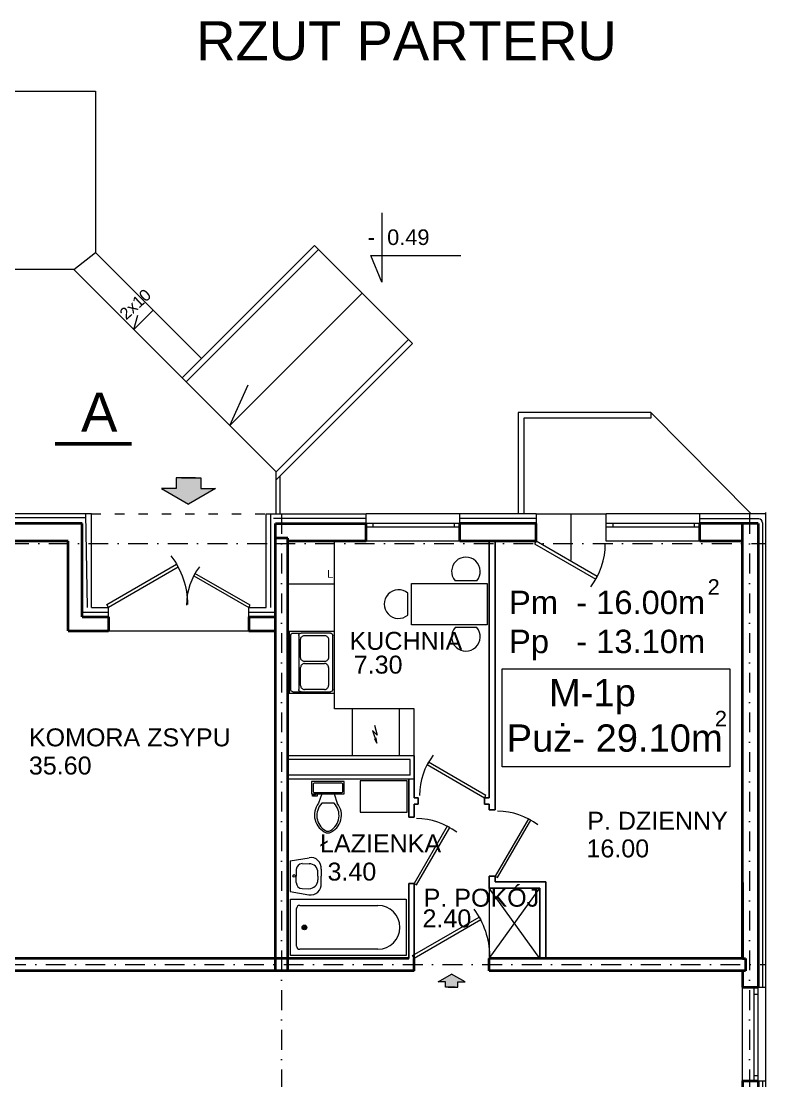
# Model space of a CAD drawing. Header units: millimetres. Extents: x 1319 to 32981, y -1505 to 15285.
# Drawn here: x 25868 to 26823, y 9465 to 10824 of the extents above; entities that cross this region are included whole.
import ezdxf

# ---------------------------------------------------------------- set-up
doc = ezdxf.new("R2010")
doc.units = ezdxf.units.MM
doc.header["$MEASUREMENT"] = 0
doc.linetypes.add('ACAD_ISO03W100', pattern=[30, 12, -18])
doc.linetypes.add('DASHDOTX2', pattern=[50.8, 25.4, -12.7, 0, -12.7])
doc.layers.get('0').update_dxf_attribs({"lineweight": 5})
for name, color, linetype, lineweight in [('Ocieplenie', 6, 'Continuous', 5), ('Okna', 7, 'Continuous', 9), ('Okna c.', 7, 'Continuous', 5), ('OPIS', 7, 'Continuous', 9), ('Osie', 1, 'DASHDOTX2', 5), ('Piony', 1, 'Continuous', 18), ('Scianki', 34, 'Continuous', 25), ('Urządzenia', 160, 'Continuous', 5), ('Widok', 7, 'Continuous', 9), ('Wymiary', 102, 'Continuous', 9), ('Wypełnienie', 7, 'Continuous', 5), ('Ściany k.', 7, 'Continuous', 35)]:
    doc.layers.add(name, color=color, linetype=linetype, lineweight=lineweight)
doc.styles.get("Standard").update_dxf_attribs({"font": 'ARIAL.TTF'})
doc.linetypes.add('BATTING', pattern='A,0.00254,-2.54,[134,ltypeshp.shx,S=2.54,R=0,X=-2.54,Y=0],-5.08,[134,ltypeshp.shx,S=2.54,R=180,X=2.54,Y=0],-2.54', length=10.16254)

# ---------------------------------------------------------------- blocks, each defined once
blk = doc.blocks.new('Toilet - top')
for p, q in [((9.5, -6), (9.5, -2)), ((-10, -8.5), (-8, -8.5)), ((-10, -9.5), (-10, -8.5)), ((-7, -9.5), (-10, -9.5)), ((-8, -8.5), (-8, -8)), ((-7, -8), (-7, -9.5)), ((-4, -8), (-6, -14)), ((4, -8), (6, -14)), ((4, -14), (-4, -14))]:
    blk.add_line(p, q)
blk.add_lwpolyline([(10.5, -8), (10.5, 0), (-10.5, 0), (-10.5, -8)], close=True)
for points in [[(-9.5, -2), (-9.5, -6)], [(8.5, -1), (-8.5, -1)], [(-8.5, -7), (8.5, -7)]]:
    blk.add_lwpolyline(points)
for centre, radius, start, end in [((-8.62, -1.88), 0.884, 81.8699, 188.1301), ((-8.62, -6.12), 0.884, 171.8699, 278.1301), ((8.62, -1.88), 0.884, 351.8699, 98.1301), ((8.62, -6.12), 0.884, 261.8699, 8.1301), ((3.52, -21.58), 12.17, 141.46911, 247.97143), ((4.2, -21.82), 11.33, 136.36773, 238.94682), ((-3.52, -21.58), 12.17, 292.02843, 38.53071), ((-4.2, -21.82), 11.33, 301.05301, 43.63209), ((0, -27.88), 4, 245.73182, 294.26817), ((0, -29), 4, 254.86053, 285.13947)]:
    blk.add_arc(centre, radius, start, end)
blk = doc.blocks.new('Door - Right Hung 36 in.')
blk.add_lwpolyline([(-0.75, -1.3), (0, 0), (-31.18, 18), (-31.93, 16.7)], close=True)
blk.add_arc((0, 0), 36, 142.6899, 180)

msp = doc.modelspace()

# ---------------------------------------------------------------- hatches: boundary and pattern name
at = {"layer": 'Urządzenia'}
for points in [[(26117.149, 10224.757), (26098.448, 10224.757), (26098.448, 10238.49), (26073.668, 10238.49), (26066.64, 10238.49), (26066.64, 10224.757), (26047.939, 10224.757), (26082.544, 10204.997)], [(26427.983, 9592.024), (26437.333, 9592.024), (26420.031, 9601.904), (26402.729, 9592.024), (26412.079, 9592.024), (26412.079, 9585.158), (26424.469, 9585.158), (26427.983, 9585.158)]]:
    msp.add_hatch(color=256, dxfattribs=at).paths.add_polyline_path(points)

# ---------------------------------------------------------------- linework, layer by layer
at = {"layer": 'Ocieplenie'}
for p, q in [((26823.05, 9585.249), (26823.05, 10194.253)), ((25958.315, 10192.245), (25830.636, 10192.245)), ((25958.315, 10072.245), (25958.315, 10192.245)), ((26182.05, 10192.245), (26310.636, 10192.245)), ((26182.05, 10072.245), (26182.05, 10192.245)), ((26310.636, 10180.245), (26310.636, 10192.245)), ((26528.414, 10192.245), (26430.636, 10192.245)), ((26430.636, 10180.245), (26430.636, 10192.245)), ((26528.414, 10192.245), (26528.414, 10180.245)), ((26823.05, 10192.245), (26738.414, 10192.245)), ((26738.414, 10180.245), (26738.414, 10192.245)), ((25958.315, 10072.245), (25979.879, 10072.245)), ((25979.879, 10060.245), (25979.879, 10072.245)), ((26159.879, 10072.245), (26182.05, 10072.245)), ((26159.879, 10060.245), (26159.879, 10072.245)), ((26813.05, 9585.249), (26823.05, 9585.249)), ((26813.05, 9465.249), (26823.05, 9465.249)), ((26823.05, 8856.245), (26823.05, 9465.249))]:
    msp.add_line(p, q, dxfattribs=at)
at = {"layer": 'Ocieplenie', "linetype": 'BATTING', "ltscale": 0.5}
for p, q in [((25951.025, 10187.456), (25830.636, 10187.456)), ((25952.922, 10072.245), (25950.946, 10192.245)), ((26188.043, 10072.245), (26188.043, 10192.245)), ((26191.698, 10186.739), (26310.636, 10186.739)), ((26430.636, 10186.739), (26528.414, 10186.739)), ((26738.414, 10186.567), (26813.924, 10186.567)), ((25946.315, 10066.259), (25979.879, 10066.259)), ((26159.879, 10066.259), (26194.05, 10066.259))]:
    msp.add_line(p, q, dxfattribs=at)
at = {"layer": 'Ocieplenie', "linetype": 'BATTING', "ltscale": 0.4}
for p, q in [((26818.924, 10180.881), (26818.924, 9585.249)), ((26818.924, 9465.249), (26818.924, 8866.881))]:
    msp.add_line(p, q, dxfattribs=at)
msp.add_arc((26813.924, 10180.881), 5, 0, 90, dxfattribs=at)
at = {"layer": 'Okna'}
msp.add_line((26528.414, 10192.245), (26618.414, 10192.245), dxfattribs=at)
at = {"layer": 'Okna c.'}
for p, q in [((26675.718, 10322.245), (26505.598, 10322.245)), ((26505.598, 10322.245), (26505.598, 10192.245)), ((26675.718, 10315.245), (26512.598, 10315.245)), ((26512.598, 10315.245), (26512.598, 10192.245)), ((26804.166, 10192.245), (26675.718, 10322.245)), ((26430.636, 10192.245), (26310.636, 10192.245)), ((26430.636, 10180.245), (26310.636, 10180.245)), ((26319.526, 10175.245), (26319.526, 10180.245)), ((26423.862, 10175.245), (26423.862, 10180.245)), ((26573.414, 10132.941), (26573.414, 10192.245)), ((26738.414, 10192.245), (26618.414, 10192.245)), ((26618.414, 10157.245), (26618.414, 10192.245)), ((26738.414, 10180.245), (26618.414, 10180.245)), ((26627.304, 10175.245), (26627.304, 10180.245)), ((26731.64, 10175.245), (26731.64, 10180.245)), ((26430.636, 10175.245), (26310.636, 10175.245)), ((26738.414, 10175.245), (26618.414, 10175.245)), ((26430.636, 10157.245), (26310.636, 10157.245)), ((26738.414, 10157.245), (26618.414, 10157.245)), ((26793.05, 9465.249), (26793.05, 9585.249)), ((26808.05, 9465.249), (26808.05, 9585.249)), ((26813.05, 9465.249), (26813.05, 9585.249)), ((26823.05, 9465.249), (26823.05, 9585.249)), ((26808.05, 9576.359), (26813.05, 9576.359)), ((26808.05, 9472.023), (26813.05, 9472.023))]:
    msp.add_line(p, q, dxfattribs=at)
at = {"layer": 'Osie'}
for p, q in [((26202.05, 10192.245), (26202.05, 8856.245)), ((26802.05, 10192.245), (26802.05, 8899.245)), ((23562.05, 10154.245), (26194.05, 10154.245)), ((26194.05, 10154.245), (26823.05, 10154.245)), ((25594.05, 9614.245), (26823.05, 9614.245))]:
    msp.add_line(p, q, dxfattribs=at)
at = {"layer": 'Piony'}
for p, q in [((26372.05, 9882.245), (26210.05, 9882.245)), ((26367.05, 9877.245), (26210.05, 9877.245)), ((26367.05, 9857.245), (26367.05, 9877.245)), ((26367.05, 9857.245), (26210.05, 9857.245)), ((26372.05, 9852.245), (26210.05, 9852.245))]:
    msp.add_line(p, q, dxfattribs=at)
at = {"layer": 'Scianki'}
for p, q in [((26468.05, 9828.245), (26468.05, 10157.245)), ((26476.05, 9812.699), (26476.05, 10157.245)), ((26372.05, 9828.245), (26372.05, 9882.245)), ((26365.05, 9803.334), (26365.05, 9852.245)), ((26377.181, 9828.245), (26372.05, 9828.245)), ((26377.181, 9820.245), (26377.181, 9828.245)), ((26462.181, 9820.245), (26462.181, 9828.245)), ((26468.05, 9828.245), (26462.181, 9828.245)), ((26372.05, 9803.334), (26372.05, 9820.245)), ((26377.181, 9820.245), (26372.05, 9820.245)), ((26468.05, 9820.245), (26462.181, 9820.245)), ((26468.05, 9812.699), (26468.05, 9820.245)), ((26476.05, 9812.699), (26468.05, 9812.699)), ((26476.05, 9812.699), (26476.05, 9814.61)), ((26372.05, 9803.334), (26365.05, 9803.334)), ((26365.05, 9622.245), (26365.05, 9718.334)), ((26372.05, 9718.334), (26365.05, 9718.334)), ((26372.05, 9622.245), (26372.05, 9718.334)), ((26476.05, 9727.699), (26468.05, 9727.699)), ((26468.05, 9712.245), (26468.05, 9727.699)), ((26476.05, 9720.245), (26476.05, 9727.699)), ((26541.05, 9720.245), (26476.05, 9720.245)), ((26541.05, 9622.245), (26541.05, 9720.245)), ((26533.05, 9712.245), (26468.05, 9712.245)), ((26533.05, 9622.245), (26533.05, 9712.245))]:
    msp.add_line(p, q, dxfattribs=at)
at = {"layer": 'Urządzenia'}
for p, q in [((26330.593, 10578.298), (26330.593, 10489.597)), ((26244.375, 10536.421), (26074.672, 10366.719)), ((26369.828, 10410.967), (26244.375, 10536.421)), ((25935.547, 10505.844), (25963.259, 10527.629)), ((26099.421, 10391.467), (25963.259, 10527.629)), ((26249.505, 10531.291), (26079.802, 10361.589)), ((26316.268, 10523.932), (26431.827, 10523.932)), ((26330.593, 10489.597), (26316.268, 10523.932)), ((26194.996, 10246.395), (25935.547, 10505.844)), ((26305.293, 10475.503), (26135.59, 10305.801)), ((26037.301, 10453.587), (26012.472, 10428.757)), ((26012.472, 10428.757), (26017.685, 10447.449)), ((26364.699, 10416.097), (26194.996, 10246.395)), ((26369.828, 10410.967), (26194.996, 10236.135)), ((26135.59, 10305.801), (26159.298, 10357.967)), ((26135.59, 10305.801), (26135.59, 10305.801)), ((26066.64, 10238.49), (26066.64, 10224.757)), ((26091.42, 10238.49), (26066.64, 10238.49)), ((26073.668, 10238.49), (26098.448, 10238.49)), ((26098.448, 10238.49), (26098.448, 10224.757)), ((26194.996, 10192.245), (26194.996, 10246.395)), ((26200.126, 10192.245), (26200.126, 10241.265)), ((26047.939, 10224.757), (26082.544, 10204.997)), ((26066.64, 10224.757), (26047.939, 10224.757)), ((26117.149, 10224.757), (26082.544, 10204.997)), ((26098.448, 10224.757), (26117.149, 10224.757)), ((26270.05, 9942.245), (26270.05, 10157.245)), ((26270.05, 10102.245), (26210.05, 10102.245)), ((26452.446, 10106.626), (26424.419, 10106.626)), ((26363.877, 10062.668), (26363.877, 10090.695)), ((26452.446, 10046.551), (26424.419, 10046.551)), ((25979.879, 10042.245), (26159.879, 10042.245)), ((26210.578, 10041.54), (26210.578, 9962.245)), ((26270.05, 10041.54), (26210.578, 10041.54)), ((26211.569, 10041.54), (26211.569, 9962.245)), ((26213.551, 10036.584), (26213.551, 9967.201)), ((26216.525, 10039.558), (26226.933, 10039.558)), ((26223.959, 10036.584), (26223.959, 9967.201)), ((26226.437, 10008.087), (26226.437, 10031.38)), ((26264.597, 10039.558), (26226.933, 10039.558)), ((26231.393, 10036.337), (26257.164, 10036.337)), ((26262.12, 10031.38), (26262.12, 10008.087)), ((26267.571, 9967.201), (26267.571, 10036.584)), ((26270.05, 9962.245), (26270.05, 10041.54)), ((26257.164, 10003.132), (26231.393, 10003.132)), ((26226.437, 9972.141), (26226.437, 9995.434)), ((26231.393, 10000.39), (26257.164, 10000.39)), ((26262.12, 9995.434), (26262.12, 9972.141)), ((26210.578, 9962.245), (26270.05, 9962.245)), ((26216.525, 9964.228), (26264.597, 9964.228)), ((26257.164, 9967.185), (26231.393, 9967.185)), ((26372.05, 9942.245), (26270.05, 9942.245)), ((26293.05, 9882.245), (26293.05, 9942.245)), ((26353.05, 9882.245), (26353.05, 9942.245)), ((26372.05, 9882.245), (26372.05, 9942.245)), ((26321.33, 9921.475), (26324.488, 9908.547)), ((26318.804, 9914.538), (26324.172, 9898.458)), ((26324.488, 9908.547), (26318.804, 9914.538)), ((26323.514, 9904.715), (26320.976, 9903.764)), ((26320.976, 9903.764), (26324.172, 9898.458)), ((26324.172, 9898.458), (26323.514, 9904.715)), ((26213.21, 9747.43), (26237.226, 9751.423)), ((26213.21, 9747.43), (26213.21, 9708.137)), ((26220.844, 9736.129), (26220.81, 9727.766)), ((26228.555, 9743.778), (26237.195, 9743.743)), ((26248.649, 9727.653), (26248.668, 9732.176)), ((26252.81, 9736.772), (26252.932, 9727.635)), ((26220.775, 9719.403), (26220.81, 9727.766)), ((26248.649, 9727.653), (26248.631, 9723.13)), ((26252.736, 9718.5), (26252.932, 9727.635)), ((26213.21, 9708.137), (26237.033, 9703.977)), ((26228.424, 9711.692), (26237.064, 9711.657)), ((26533.05, 9622.245), (26468.05, 9712.245)), ((26468.05, 9622.245), (26533.05, 9712.245)), ((26468.05, 9712.245), (26468.05, 9677.613)), ((26468.05, 9677.613), (26468.05, 9622.245)), ((26231.329, 9664.045), (26231.329, 9660.045)), ((26229.329, 9662.045), (26233.329, 9662.045)), ((26402.729, 9592.024), (26420.031, 9601.904)), ((26437.333, 9592.024), (26420.031, 9601.904)), ((26412.079, 9592.024), (26402.729, 9592.024)), ((26412.079, 9585.158), (26412.079, 9592.024)), ((26424.469, 9585.158), (26412.079, 9585.158)), ((26415.593, 9585.158), (26427.983, 9585.158)), ((26427.983, 9585.158), (26427.983, 9592.024)), ((26427.983, 9592.024), (26437.333, 9592.024))]:
    msp.add_line(p, q, dxfattribs=at)
at = {"layer": 'Urządzenia', "linetype": 'ACAD_ISO03W100'}
msp.add_line((25958.315, 10192.245), (26182.05, 10192.245), dxfattribs=at)
at = {"layer": 'Urządzenia'}
for points in [[(25935.547, 10505.844), (25820.05, 10505.844), (25820.05, 10734.453), (25963.259, 10734.453), (25963.259, 10527.629)], [(26225.329, 9690.045), (26325.592, 9690.045)], [(26221.329, 9638.045), (26221.329, 9686.045)], [(26325.592, 9634.045), (26225.329, 9634.045)]]:
    msp.add_lwpolyline(points, dxfattribs=at)
for points in [[(26465.534, 10050.224), (26368.534, 10050.224), (26368.534, 10103.224), (26465.534, 10103.224)], [(26484.888, 9993.516), (26776.869, 9993.516), (26776.869, 9867.867), (26484.888, 9867.867)], [(26362.981, 9849.939), (26302.981, 9849.939), (26302.981, 9809.939), (26362.981, 9809.939)], [(26213.329, 9626.045), (26213.329, 9698.045), (26361.592, 9698.045), (26361.592, 9626.045)]]:
    msp.add_lwpolyline(points, close=True, dxfattribs=at)
for centre, radius in [((26218.033, 9728.055), 1.634), ((26231.329, 9662.045), 3), ((26231.329, 9662.045), 2)]:
    msp.add_circle(centre, radius, dxfattribs=at)
for centre, radius, start, end in [((26438.433, 10118.525), 18.384, 319.664431, 220.335569), ((26351.978, 10076.682), 18.384, 49.664431, 310.335569), ((26438.433, 10034.652), 18.384, 139.664431, 40.335569), ((26231.393, 9995.434), 4.956, 89.998251, 179.99867), ((26257.164, 9995.434), 4.956, 0, 90.004152), ((26231.393, 9972.141), 4.956, 179.999148, 270.001732), ((26257.164, 9972.141), 4.955, 269.995824, 0), ((26239.499, 9738.226), 13.391, 353.765112, 99.770576), ((26228.524, 9736.098), 7.68, 89.766122, 179.766122), ((26237.148, 9732.223), 11.52, 359.766122, 89.766122), ((26228.455, 9719.372), 7.68, 179.766122, 269.766122), ((26239.413, 9717.154), 13.391, 259.761667, 5.767131), ((26237.111, 9723.177), 11.52, 269.766122, 359.766122), ((26224.829, 9686.545), 3.536, 81.8699, 188.1301), ((26325.592, 9662.045), 28, 270, 90), ((26224.829, 9637.545), 3.536, 171.8699, 278.1301)]:
    msp.add_arc(centre, radius, start, end, dxfattribs=at)
at = {"layer": 'Urządzenia', "extrusion": (0, 0, -1)}
for centre, major_axis, start_param, end_param in [((26216.525, 10036.584), (2.102, 2.102), 3.92694298, 5.4978582), ((26226.933, 10036.584), (-2.103, 2.103), 5.4977393, 7.06848144), ((26231.393, 10031.38), (3.504, 3.504), 3.92701403, 5.49781767), ((26257.164, 10031.38), (-3.504, 3.504), 0.7853257, 2.35619449), ((26264.597, 10036.584), (-2.103, 2.103), 0.78546351, 2.35624238), ((26231.393, 10008.087), (3.504, 3.504), 2.35616426, 3.92700569), ((26257.164, 10008.087), (3.504, 3.504), 0.78539816, 2.35626738), ((26216.525, 9967.201), (-2.103, 2.103), 3.92691945, 5.49777126), ((26226.933, 9967.201), (-2.103, 2.103), 3.92709302, 5.49777126), ((26264.597, 9967.201), (-2.103, 2.103), 2.35621049, 3.92692565)]:
    msp.add_ellipse(centre, major_axis=major_axis, ratio=1, start_param=start_param, end_param=end_param, dxfattribs=at)
at = {"layer": 'Widok', "lineweight": 50}
msp.add_line((26009.362, 10282.368), (25911.486, 10282.368), dxfattribs=at)
at = {"layer": 'Wypełnienie'}
msp.add_line((26675.718, 10322.245), (26675.718, 10315.245), dxfattribs=at)
at = {"layer": 'Ściany k.'}
for p, q in [((25946.315, 10180.245), (25830.636, 10180.245)), ((25946.315, 10060.245), (25946.315, 10180.245)), ((26194.05, 10180.245), (26310.636, 10180.245)), ((26194.05, 10042.245), (26194.05, 10180.245)), ((26310.636, 10157.245), (26310.636, 10180.245)), ((26430.636, 10157.245), (26430.636, 10180.245)), ((26528.414, 10180.245), (26430.636, 10180.245)), ((26528.414, 10157.245), (26528.414, 10180.245)), ((26738.414, 10157.245), (26738.414, 10180.245)), ((26813.05, 10180.245), (26738.414, 10180.245)), ((26793.05, 9622.245), (26793.05, 10180.245)), ((26813.05, 10180.245), (26813.05, 9585.249)), ((25928.414, 10157.245), (25830.636, 10157.245)), ((25928.315, 10042.245), (25928.315, 10157.245)), ((26210.05, 10161.245), (26194.05, 10161.245)), ((26210.05, 9606.245), (26210.05, 10161.245)), ((26310.636, 10157.245), (26210.05, 10157.245)), ((26528.414, 10157.245), (26430.636, 10157.245)), ((26793.05, 10157.245), (26738.414, 10157.245)), ((25946.315, 10060.245), (25979.879, 10060.245)), ((25979.879, 10060.245), (25979.879, 10042.245)), ((26159.879, 10060.245), (26159.879, 10042.245)), ((26159.879, 10060.245), (26194.05, 10060.245)), ((25928.315, 10042.245), (25979.879, 10042.245)), ((26159.879, 10042.245), (26194.05, 10042.245)), ((26194.05, 9606.245), (26194.05, 10042.245)), ((26793.05, 9719.686), (26793.05, 9622.245)), ((26194.05, 9622.245), (25594.05, 9622.245)), ((26193.05, 9622.245), (25868.05, 9622.245)), ((26365.05, 9622.245), (26194.05, 9622.245)), ((26372.05, 9606.245), (26372.05, 9622.245)), ((26793.05, 9622.245), (26468.05, 9622.245)), ((26468.05, 9606.245), (26468.05, 9622.245)), ((26793.05, 9622.245), (26797.05, 9622.245)), ((26797.05, 9622.245), (26797.05, 9606.245)), ((26202.05, 9606.245), (25594.05, 9606.245)), ((26372.05, 9606.245), (25868.05, 9606.245)), ((26793.05, 9606.245), (26468.05, 9606.245)), ((26793.05, 9606.245), (26793.05, 9585.249)), ((26793.05, 9606.245), (26793.05, 9585.249)), ((26797.05, 9606.245), (26793.05, 9606.245)), ((26793.05, 9585.249), (26813.05, 9585.249)), ((26793.05, 9465.249), (26793.05, 9442.245)), ((26793.05, 9465.249), (26813.05, 9465.249)), ((26813.05, 9465.249), (26813.05, 8868.245))]:
    msp.add_line(p, q, dxfattribs=at)

# ---------------------------------------------------------------- block references
for p, xscale, yscale, zscale, rotation in [((26526.525, 10153.973), 2.518592, 2.518592, 2.518592, 180), ((26375.115, 9716.564), 2.36, 2.36, 2.36, 270), ((26479.115, 9725.929), 2.36, 2.36, 2.36, 270)]:
    msp.add_blockref('Door - Right Hung 36 in.', p, dxfattribs=dict(xscale=xscale, yscale=yscale, zscale=zscale, rotation=rotation))
for p, xscale, yscale, zscale in [((25977.723, 10075.979), -2.87448, 2.87448, 2.87448), ((26161.578, 10075.188), 2.2656, 2.2656, 2.2656), ((26463.951, 9831.311), 2.36, 2.36, 2.36), ((26369.996, 9625.801), -2.7376, 2.7376, 2.7376)]:
    msp.add_blockref('Door - Right Hung 36 in.', p, dxfattribs=dict(xscale=xscale, yscale=yscale, zscale=zscale))
at = {"layer": 'Urządzenia', "xscale": 2, "yscale": 2, "zscale": 2}
msp.add_blockref('Toilet - top', (26261.459, 9849.145), dxfattribs=at)

# ---------------------------------------------------------------- texts
at = {"lineweight": 18}
msp.add_text('2x10', height=15, rotation=42.775601, dxfattribs=at).set_placement((26002.726, 10440.358))
for s, height, p in [('L', 10, (26260.568, 10110.511)), ('2', 20, (26748.407, 10088.59)), ('2', 20, (26757.665, 9919.724))]:
    msp.add_text(s, height=height, dxfattribs=at).set_placement(p)
at = {"layer": 'OPIS'}
msp.add_text('-  0.49', height=20, dxfattribs=at).set_placement((26312.529, 10537.235))
at = {"layer": 'OPIS', "attachment_point": 1}
for s, insert, char_height, width in [('{\\fArial|b0|i0|c238|p34;A}', (25944.825, 10347.9), 50, 285.9913), ('{\\fArial|b0|i0|c238|p34;Pm  - 16.00m\\PPp   - 13.10m}', (26493.749, 10093.807), 30, 285.9913), ('{\\fArial|b0|i0|c238|p34;    M-1p\\PPuż- 29.10m}', (26490.643, 9980.685), 35, 296.2022)]:
    msp.add_mtext(s, dxfattribs=dict(at, insert=insert, char_height=char_height, width=width))
at = {"layer": 'Wymiary', "insert": (26092.496, 10824.279), "char_height": 50, "width": 655.12239, "attachment_point": 1}
msp.add_mtext('RZUT PARTERU', dxfattribs=at)
at = {"layer": 'Wypełnienie'}
for s, p in [('KUCHNIA', (26289.204, 10018.03)), ('7.30', (26294.606, 9987.517)), ('KOMORA ZSYPU', (25877.887, 9894.231)), ('35.60', (25877.887, 9858.12)), ('P. DZIENNY', (26594.027, 9787.331)), ('ŁAZIENKA', (26251.312, 9758.168)), ('16.00', (26593.018, 9751.808)), ('3.40', (26260.898, 9722.081)), ('P. POKÓJ', (26384.207, 9688.572)), ('2.40', (26382.749, 9662.096))]:
    msp.add_text(s, height=23, dxfattribs=at).set_placement(p)

doc.saveas('drawing.dxf')
